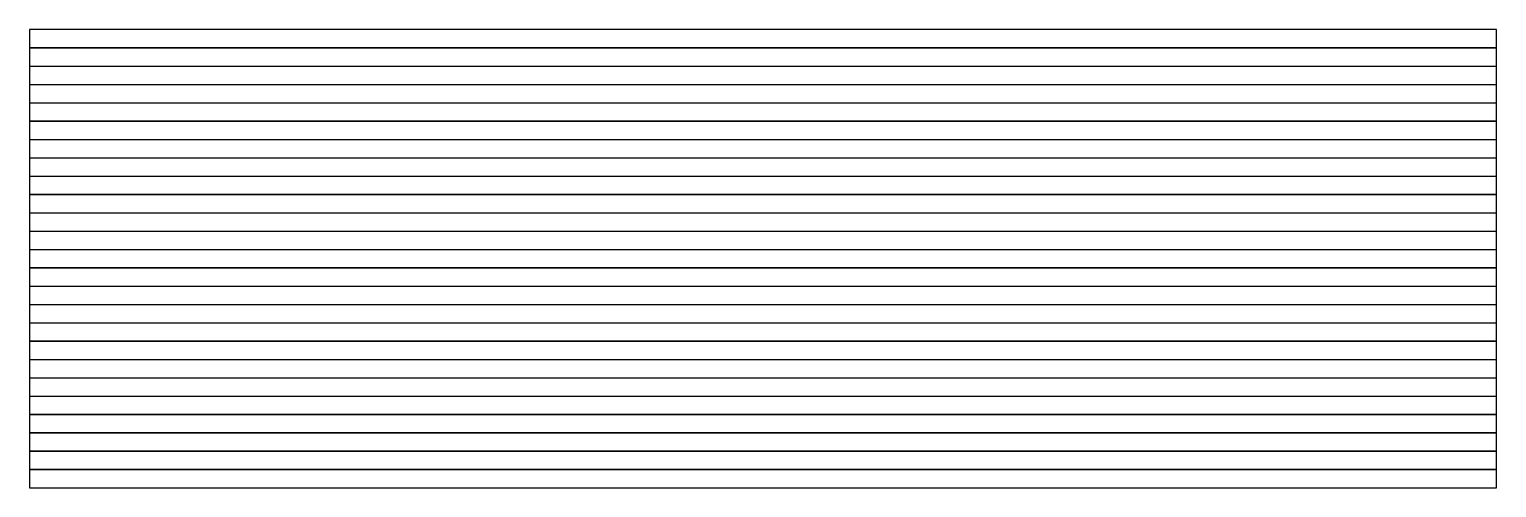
# Model space of a CAD drawing. Header units: millimetres. Extents: x 0 to 8000, y 0 to 2500.
import ezdxf

# ---------------------------------------------------------------- set-up
doc = ezdxf.new("R2010")
doc.units = ezdxf.units.MM

msp = doc.modelspace()

# ---------------------------------------------------------------- linework, layer by layer
at = {"color": 1}
for points in [[(8000, 2500), (0, 2500)], [(0, 2500), (0, 0)], [(8000, 0), (8000, 2500)], [(0, 0), (8000, 0)]]:
    msp.add_lwpolyline(points, dxfattribs=at)
for points in [[(8000, 2500), (0, 2500)], [(0, 2500), (0, 2400)], [(8000, 2400), (8000, 2500)], [(8000, 2400), (0, 2400)], [(0, 2400), (0, 2300)], [(0, 2400), (8000, 2400)], [(8000, 2300), (8000, 2400)], [(0, 2300), (0, 2200)], [(0, 2300), (8000, 2300)], [(8000, 2200), (8000, 2300)], [(0, 2200), (0, 2100)], [(0, 2200), (8000, 2200)], [(8000, 2100), (8000, 2200)], [(0, 2100), (0, 2000)], [(0, 2100), (8000, 2100)], [(8000, 2000), (8000, 2100)], [(8000, 2000), (0, 2000)], [(0, 2000), (0, 1900)], [(0, 2000), (8000, 2000)], [(8000, 1900), (8000, 2000)], [(0, 1900), (0, 1800)], [(0, 1900), (8000, 1900)], [(8000, 1800), (8000, 1900)], [(0, 1800), (0, 1700)], [(0, 1800), (8000, 1800)], [(8000, 1700), (8000, 1800)], [(0, 1700), (0, 1600)], [(0, 1700), (8000, 1700)], [(8000, 1600), (8000, 1700)], [(8000, 1600), (0, 1600)], [(0, 1600), (0, 1500)], [(0, 1600), (8000, 1600)], [(8000, 1500), (8000, 1600)], [(0, 1500), (0, 1400)], [(0, 1500), (8000, 1500)], [(8000, 1400), (8000, 1500)], [(0, 1400), (0, 1300)], [(0, 1400), (8000, 1400)], [(8000, 1300), (8000, 1400)], [(0, 1300), (0, 1200)], [(0, 1300), (8000, 1300)], [(8000, 1200), (8000, 1300)], [(8000, 1200), (0, 1200)], [(0, 1200), (0, 1100)], [(0, 1200), (8000, 1200)], [(8000, 1100), (8000, 1200)], [(0, 1100), (0, 1000)], [(0, 1100), (8000, 1100)], [(8000, 1000), (8000, 1100)], [(0, 1000), (0, 900)], [(0, 1000), (8000, 1000)], [(8000, 900), (8000, 1000)], [(0, 900), (0, 800)], [(0, 900), (8000, 900)], [(8000, 800), (8000, 900)], [(8000, 800), (0, 800)], [(0, 800), (0, 700)], [(0, 800), (8000, 800)], [(8000, 700), (8000, 800)], [(0, 700), (0, 600)], [(0, 700), (8000, 700)], [(8000, 600), (8000, 700)], [(0, 600), (0, 500)], [(0, 600), (8000, 600)], [(8000, 500), (8000, 600)], [(0, 500), (0, 400)], [(0, 500), (8000, 500)], [(8000, 400), (8000, 500)], [(8000, 400), (0, 400)], [(0, 400), (0, 300)], [(0, 400), (8000, 400)], [(8000, 300), (8000, 400)], [(8000, 300), (0, 300)], [(0, 300), (0, 200)], [(0, 300), (8000, 300)], [(8000, 200), (8000, 300)], [(8000, 200), (0, 200)], [(0, 200), (0, 100)], [(0, 200), (8000, 200)], [(8000, 100), (8000, 200)], [(8000, 100), (0, 100)], [(0, 100), (0, 0)], [(0, 100), (8000, 100)], [(8000, 0), (8000, 100)], [(0, 0), (8000, 0)]]:
    msp.add_lwpolyline(points)

doc.saveas('drawing.dxf')
